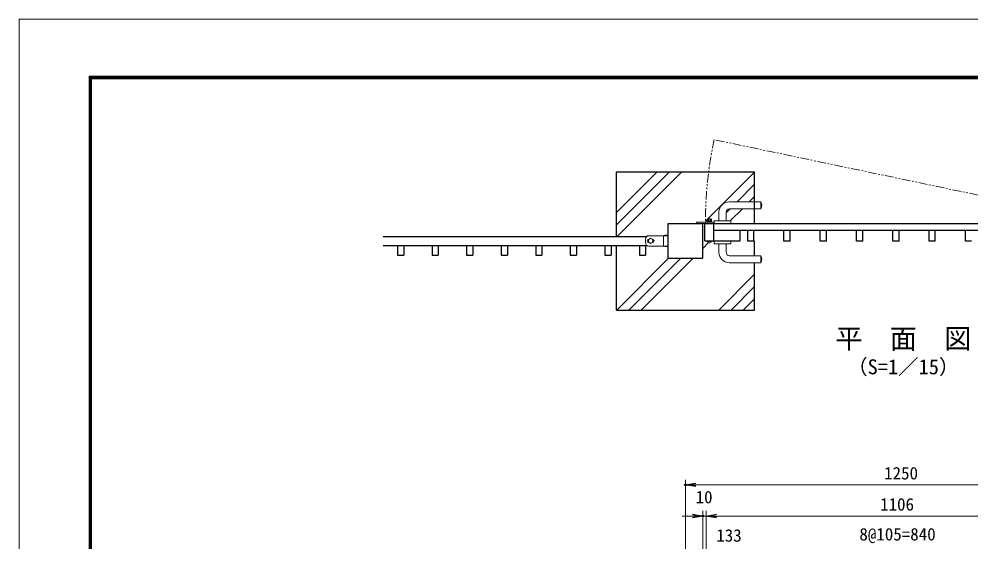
# Model space of a CAD drawing. Units: millimetres, scale not verified. Extents: x -3151 to 3149, y -2225 to 2230.
# Drawn here: x -3151 to -396, y 718 to 2230 of the extents above; entities that cross this region are included whole.
import ezdxf
from ezdxf.enums import TextEntityAlignment as Align

# ---------------------------------------------------------------- set-up
doc = ezdxf.new("R2010")
doc.units = ezdxf.units.MM
doc.header["$LTSCALE"] = 10
doc.header["$PDMODE"] = 32
doc.header["$PDSIZE"] = 5
doc.linetypes.add('USER1', pattern=[5, 2.5, -0.5, 0.5, -0.5, 0.5, -0.5])
doc.linetypes.add('USER2', pattern=[2, 1.25, -0.25, 0.25, -0.25])
for name, color, linetype, lineweight in [('0-1_D-STR-DIM', 7, 'Continuous', 13), ('0-2_0', 7, 'Continuous', 25), ('0-3_DEFPOINTS', 8, 'Continuous', 25), ('0-4_D-BMK', 2, 'USER2', 13), ('0-5_D-STR1', 1, 'Continuous', 25), ('0-6_D-STR3', 3, 'Continuous', 13), ('0-7_D-STR4', 7, 'Continuous', 25), ('0-8_D-DCR-HCH', 7, 'Continuous', 13), ('0-B_D-TTL-TXT', 7, 'Continuous', 13), ('0-D_D-TTL', 7, 'Continuous', 13)]:
    doc.layers.add(name, color=color, linetype=linetype, lineweight=lineweight)
doc.styles.add('ＭＳ ゴシック', font='')
doc.styles.get('ＭＳ ゴシック').set_extended_font_data('MS Gothic')

# ---------------------------------------------------------------- blocks, each defined once
blk = doc.blocks.new('_OPEN')
at = {"layer": '0-2_0'}
blk.add_line((0, 0), (-10, 0), dxfattribs=at)
blk.add_lwpolyline([(-10, 1.667), (0, 0), (-10, -1.667)], dxfattribs=at)

msp = doc.modelspace()

# ---------------------------------------------------------------- linework, layer by layer
at = {"layer": '0-1_D-STR-DIM'}
for p, q in [((-1221.74, 536.05), (-1221.74, 897.64)), ((-1.74, 882.64), (-1191.74, 882.64)), ((-1171.74, 445.05), (-1171.74, 807.64)), ((-1161.73, 436.05), (-1161.73, 807.64)), ((-1161.73, 436.05), (-1161.73, 807.64)), ((-1201.74, 792.64), (-1231.74, 792.64)), ((-1161.73, 792.64), (-1171.74, 792.64)), ((-1131.73, 792.64), (-1101.73, 792.64)), ((-1131.73, 792.64), (-85.73, 792.64))]:
    msp.add_line(p, q, dxfattribs=at)
at = {"layer": '0-3_DEFPOINTS'}
for p in [(-1221.74, 882.64), (-1171.74, 792.64)]:
    msp.add_point(p, dxfattribs=at)
at = {"layer": '0-4_D-BMK', "linetype": 'USER1'}
msp.add_line((-32.54, 1649), (-1138.62, 1880.68), dxfattribs=at)
msp.add_arc((-82.54, 1649), 1081.2, 167.62693, 180.57233, dxfattribs=at)
at = {"layer": '0-5_D-STR1'}
for p, q in [((-1271.74, 1638.2), (-1171.74, 1638.2)), ((-1271.74, 1538.2), (-1271.74, 1638.2)), ((-1171.74, 1538.2), (-1171.74, 1638.2)), ((-1165.74, 1588.2), (-1165.74, 1638.2)), ((-1165.74, 1638.2), (-59.74, 1638.2)), ((-1139.74, 1588.2), (-1139.74, 1638.2)), ((-2097.08, 1601.2), (-1333.74, 1601.2)), ((-85.74, 1618.2), (-1139.74, 1618.2)), ((-1063.74, 1588.2), (-1063.74, 1618.2)), ((-1041.74, 1587.9), (-1041.74, 1618.2)), ((-1023.74, 1587.9), (-1023.74, 1618.2)), ((-936.74, 1587.9), (-936.74, 1618.2)), ((-918.74, 1587.9), (-918.74, 1618.2)), ((-831.74, 1587.9), (-831.74, 1618.2)), ((-813.74, 1587.9), (-813.74, 1618.2)), ((-726.74, 1587.9), (-726.74, 1618.2)), ((-708.74, 1587.9), (-708.74, 1618.2)), ((-621.74, 1587.9), (-621.74, 1618.2)), ((-603.74, 1587.9), (-603.74, 1618.2)), ((-516.74, 1587.9), (-516.74, 1618.2)), ((-498.74, 1587.9), (-498.74, 1618.2)), ((-411.74, 1587.9), (-411.74, 1618.2)), ((-2097.08, 1575.2), (-1333.74, 1575.2)), ((-2055.24, 1575.2), (-2055.24, 1547.2)), ((-2037.24, 1575.2), (-2037.24, 1547.2)), ((-1955.24, 1575.2), (-1955.24, 1547.2)), ((-1937.24, 1575.2), (-1937.24, 1547.2)), ((-1855.24, 1575.2), (-1855.24, 1547.2)), ((-1837.24, 1575.2), (-1837.24, 1547.2)), ((-1755.24, 1575.2), (-1755.24, 1547.2)), ((-1737.24, 1575.2), (-1737.24, 1547.2)), ((-1655.24, 1575.2), (-1655.24, 1547.2)), ((-1637.24, 1575.2), (-1637.24, 1547.2)), ((-1555.24, 1575.2), (-1555.24, 1547.2)), ((-1537.24, 1575.2), (-1537.24, 1547.2)), ((-1455.24, 1575.2), (-1455.24, 1547.2)), ((-1437.24, 1575.2), (-1437.24, 1547.2)), ((-1355.24, 1575.2), (-1355.24, 1547.2)), ((-1337.24, 1575.2), (-1337.24, 1547.2)), ((-1165.74, 1588.2), (-1063.74, 1588.2)), ((-1023.74, 1587.9), (-1041.74, 1587.9)), ((-918.74, 1587.9), (-936.74, 1587.9)), ((-813.74, 1587.9), (-831.74, 1587.9)), ((-708.74, 1587.9), (-726.74, 1587.9)), ((-603.74, 1587.9), (-621.74, 1587.9)), ((-498.74, 1587.9), (-516.74, 1587.9)), ((-393.74, 1587.9), (-411.74, 1587.9)), ((-2055.24, 1547.2), (-2037.24, 1547.2)), ((-1955.24, 1547.2), (-1937.24, 1547.2)), ((-1855.24, 1547.2), (-1837.24, 1547.2)), ((-1755.24, 1547.2), (-1737.24, 1547.2)), ((-1655.24, 1547.2), (-1637.24, 1547.2)), ((-1555.24, 1547.2), (-1537.24, 1547.2)), ((-1455.24, 1547.2), (-1437.24, 1547.2)), ((-1355.24, 1547.2), (-1337.24, 1547.2)), ((-1271.74, 1538.2), (-1171.74, 1538.2))]:
    msp.add_line(p, q, dxfattribs=at)
at = {"layer": '0-6_D-STR3'}
for p, q in [((-1095.12, 1701.2), (-1003.36, 1701.2)), ((-1094.23, 1681.2), (-1003.36, 1681.2)), ((-1003.36, 1701.2), (-1003.36, 1681.2)), ((-1125.11, 1671.87), (-1125.68, 1646.2)), ((-1104.23, 1670.98), (-1103.68, 1646.2)), ((-1139.74, 1642.7), (-1189.74, 1642.7)), ((-1189.74, 1638.2), (-1189.74, 1642.7)), ((-1139.74, 1638.2), (-1189.74, 1638.2)), ((-1158.74, 1642.7), (-1158.74, 1645.8)), ((-1146.74, 1645.8), (-1158.74, 1645.8)), ((-1146.74, 1644.3), (-1158.74, 1644.3)), ((-1146.96, 1650.8), (-1158.51, 1650.8)), ((-1158.51, 1645.8), (-1158.51, 1650.8)), ((-1154.74, 1651.85), (-1155.74, 1650.85)), ((-1155.74, 1650.8), (-1155.74, 1650.85)), ((-1155.74, 1650.85), (-1149.74, 1650.85)), ((-1155.62, 1645.8), (-1155.62, 1650.8)), ((-1154.74, 1650.8), (-1154.74, 1651.85)), ((-1150.74, 1650.8), (-1150.74, 1651.85)), ((-1149.85, 1645.8), (-1149.85, 1650.8)), ((-1149.74, 1650.8), (-1149.74, 1650.85)), ((-1146.96, 1645.8), (-1146.96, 1650.8)), ((-1146.74, 1642.7), (-1146.74, 1645.8)), ((-1139.74, 1638.2), (-1139.74, 1642.7)), ((-1138.68, 1638.2), (-1138.68, 1645.9)), ((-1138.68, 1638.2), (-1090.68, 1638.2)), ((-1138.38, 1646.2), (-1090.98, 1646.2)), ((-1090.68, 1638.2), (-1090.68, 1645.9)), ((-1327.74, 1603.2), (-1271.74, 1603.2)), ((-1285.14, 1573.2), (-1285.14, 1603.2)), ((-1271.74, 1603.2), (-1271.74, 1573.2)), ((-1337.74, 1593.2), (-1337.74, 1583.2)), ((-1322.74, 1595.7), (-1329.24, 1591.95)), ((-1329.24, 1584.46), (-1329.24, 1591.95)), ((-1322.74, 1580.7), (-1329.24, 1584.46)), ((-1328.24, 1592.7), (-1327.93, 1592.7)), ((-1328.24, 1583.7), (-1327.93, 1583.7)), ((-1327.74, 1573.2), (-1271.74, 1573.2)), ((-1322.74, 1595.7), (-1316.24, 1591.95)), ((-1322.74, 1580.7), (-1316.24, 1584.46)), ((-1317.54, 1592.7), (-1317.24, 1592.7)), ((-1317.54, 1583.7), (-1317.24, 1583.7)), ((-1316.24, 1584.46), (-1316.24, 1591.95)), ((-1157.99, 1585.7), (-1157.99, 1586.6)), ((-1150.49, 1582.7), (-1154.99, 1582.7)), ((-1147.49, 1585.7), (-1147.49, 1586.6)), ((-1138.68, 1588.2), (-1138.68, 1580.5)), ((-1138.68, 1588.2), (-1090.68, 1588.2)), ((-1138.38, 1580.2), (-1090.98, 1580.2)), ((-1125.11, 1554.54), (-1125.68, 1580.2)), ((-1104.23, 1555.42), (-1103.68, 1580.2)), ((-1090.68, 1588.2), (-1090.68, 1580.5)), ((-1094.23, 1545.2), (-1003.36, 1545.2)), ((-1003.36, 1525.2), (-1003.36, 1545.2)), ((-1095.12, 1525.2), (-1003.36, 1525.2))]:
    msp.add_line(p, q, dxfattribs=at)
for points in [[(-1154.74, 1651.85), (-1150.74, 1651.85), (-1149.74, 1650.85)], [(-1146.74, 1586.6), (-1146.74, 1588.2), (-1158.74, 1588.2)], [(-1146.74, 1586.6), (-1158.74, 1586.6), (-1158.74, 1588.2)]]:
    msp.add_lwpolyline(points, dxfattribs=at)
msp.add_circle((-1322.74, 1588.2), 6.5, dxfattribs=at)
for centre, radius, start, end in [((-1095.12, 1671.2), 30, 90, 178.73006), ((-1094.23, 1671.2), 10, 90, 181.26988), ((-1020.68, 1691.2), 20, 329.99997, 30.00006), ((-1138.38, 1645.9), 0.3, 90, 180), ((-1090.98, 1645.9), 0.3, 360, 90), ((-1327.74, 1593.2), 10, 90, 180), ((-1278.44, 1588.99), 15.71, 64.76136, 115.23864), ((-1327.74, 1583.2), 10, 180, 270), ((-1328.24, 1588.2), 4.5, 90, 270), ((-1317.24, 1588.2), 4.5, 270, 90), ((-1278.44, 1587.42), 15.71, 244.76136, 295.23864), ((-1154.99, 1585.7), 3, 180, 270), ((-1150.49, 1585.7), 3, 270, 0), ((-1138.38, 1580.5), 0.3, 180, 270), ((-1090.98, 1580.5), 0.3, 270, 360), ((-1095.12, 1555.2), 30, 181.26994, 270), ((-1094.23, 1555.2), 10, 178.73012, 270), ((-1020.68, 1535.2), 20, 329.99994, 30.00003)]:
    msp.add_arc(centre, radius, start, end, dxfattribs=at)
at = {"layer": '0-7_D-STR4'}
for p, q in [((-1421.74, 1601.2), (-1421.74, 1788.2)), ((-1421.74, 1788.2), (-1021.74, 1788.2)), ((-1021.74, 1638.2), (-1021.74, 1788.2)), ((-1421.74, 1388.2), (-1421.74, 1575.2)), ((-1021.74, 1545.2), (-1021.74, 1588.2)), ((-1021.74, 1388.2), (-1021.74, 1525.2)), ((-1421.74, 1388.2), (-1021.74, 1388.2))]:
    msp.add_line(p, q, dxfattribs=at)
at = {"layer": '0-8_D-DCR-HCH'}
for p, q in [((-1421.74, 1634.52), (-1268.06, 1788.2)), ((-1421.74, 1669.88), (-1303.41, 1788.2)), ((-1419.7, 1601.2), (-1232.7, 1788.2)), ((-1163.73, 1645.21), (-1021.74, 1787.21)), ((-1072.38, 1701.2), (-1021.74, 1751.85)), ((-1037.03, 1701.2), (-1021.74, 1716.5)), ((-1102.23, 1671.35), (-1092.39, 1681.2)), ((-1092.03, 1646.2), (-1057.03, 1681.2)), ((-1171.74, 1566.5), (-1154.87, 1583.37)), ((-1420.74, 1388.2), (-1270.74, 1538.2)), ((-1385.38, 1388.2), (-1235.38, 1538.2)), ((-1350.03, 1388.2), (-1200.03, 1538.2)), ((-1125.25, 1388.2), (-1021.74, 1491.72)), ((-1089.89, 1388.2), (-1021.74, 1456.36)), ((-1054.54, 1388.2), (-1021.74, 1421.01))]:
    msp.add_line(p, q, dxfattribs=at)
at = {"layer": '0-D_D-TTL', "color": 2}
msp.add_lwpolyline([(-3150.68, 2229.64), (3149.32, 2229.64), (3149.32, -2225.36), (-3150.68, -2225.36)], close=True, dxfattribs=at)
at = {"layer": '0-D_D-TTL'}
for points in [[(-2948.18, 2064.64), (2946.82, 2064.64), (2946.82, -2060.36), (-2948.18, -2060.36)], [(-2946.3, 2062.77), (2944.95, 2062.77), (2944.95, -2058.48), (-2946.3, -2058.48)], [(-2944.43, 2060.89), (2943.07, 2060.89), (2943.07, -2056.61), (-2944.43, -2056.61)], [(-2942.55, 2059.02), (2941.2, 2059.02), (2941.2, -2054.73), (-2942.55, -2054.73)], [(-2940.68, 2057.14), (2939.32, 2057.14), (2939.32, -2052.86), (-2940.68, -2052.86)]]:
    msp.add_lwpolyline(points, close=True, dxfattribs=at)

# ---------------------------------------------------------------- block references
at = {"layer": '0-1_D-STR-DIM', "xscale": 3, "yscale": 3, "rotation": 180}
for p in [(-1221.74, 882.64), (-1161.73, 792.64), (-1161.73, 792.64)]:
    msp.add_blockref('_OPEN', p, dxfattribs=at)
at = {"layer": '0-1_D-STR-DIM', "xscale": 3, "yscale": 3}
msp.add_blockref('_OPEN', (-1171.74, 792.64), dxfattribs=at)

# ---------------------------------------------------------------- texts
at = {"layer": '0-1_D-STR-DIM', "style": 'ＭＳ ゴシック'}
for s, p in [('1250', (-646.91, 887.7)), ('10', (-1192.53, 818.7)), ('1106', (-658.52, 797.7)), ('133', (-1132.73, 707.7)), ('8@105=840', (-718.52, 711.22))]:
    msp.add_text(s, height=36.07, dxfattribs=at).set_placement(p, align=Align.BOTTOM_LEFT)
at = {"layer": '0-B_D-TTL-TXT', "style": 'ＭＳ ゴシック'}
for s, height, p in [('平\u3000面\u3000図', 57.7, (-787.91, 1259.31)), ('（S=1／15）', 43.33, (-753.8, 1189.42))]:
    msp.add_text(s, height=height, dxfattribs=at).set_placement(p, align=Align.BOTTOM_LEFT)

doc.saveas('drawing.dxf')
